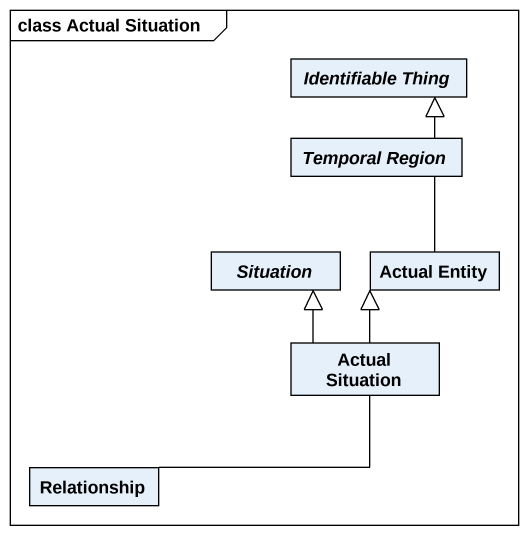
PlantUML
@startuml
mainframe class Actual Situation
hide circle
hide empty members
abstract class "Identifiable Thing" as Identifiable_Thing
abstract class "Temporal Region" as Temporal_Region
abstract class Situation
class "Actual Entity" as Actual_Entity
class "Actual Situation" as Actual_Situation
class Relationship
Actual_Entity -up-|> Identifiable_Thing
Actual_Situation -up-|> Situation
Relationship -up-|> Actual_Entity
@enduml
